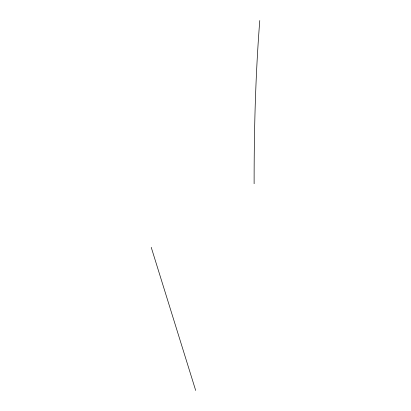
<?xml version="1.0" encoding="UTF-8"?>
<svg xmlns="http://www.w3.org/2000/svg" width="411" height="411" viewBox="0 0 411 411"><rect width="100%" height="100%" fill="white"/><g stroke="black" fill="none" stroke-linecap="round" stroke-linejoin="round"><path stroke-width="0.62" d="M254.121 183.732C254.07 129.301 255.519 74.833 259.773 20.55M151.227 247.335L195.677 390.45"/></g></svg>
